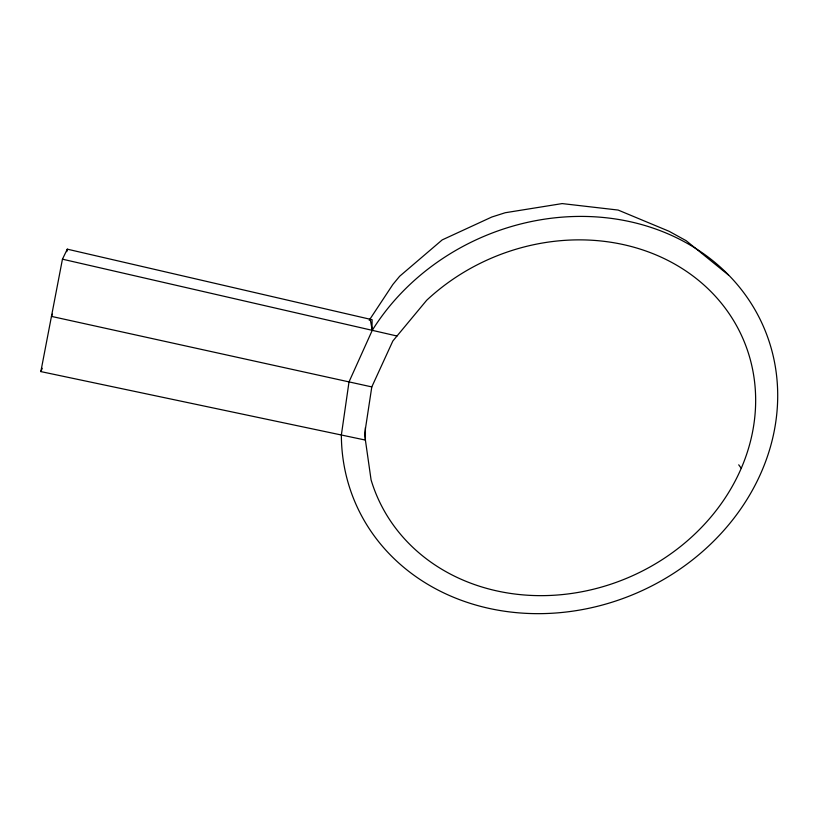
<?xml version="1.0" encoding="UTF-8"?>
<svg xmlns="http://www.w3.org/2000/svg" width="817" height="817" viewBox="0 0 817 817"><rect width="100%" height="100%" fill="white"/><g stroke="black" fill="none" stroke-linecap="round" stroke-linejoin="round"><path stroke-width="1.23" d="M371.796 386.911L364.586 434.368L371.081 479.896A199.205 173.776 -23 0 0 640.324 572.053A199.205 173.776 -23 0 0 722.933 305.18A199.205 173.776 -23 0 0 426.678 300.268L392.844 341.006L371.796 386.911L51.461 316.393L52.451 314.167M365.413 427.546L365.403 440.077L40.85 371.592L62.449 259.183L67.29 249.165L372.113 319.713L371.98 328.842M66.81 251.656L67.29 249.165M40.85 371.592L42.249 368.293M372.256 330.334L349.012 381.896L341.363 435.012A222.285 194.007 -23.1 0 0 633.512 594.388A222.285 194.007 -23.1 0 0 727.967 274.369A222.285 194.007 -23.1 0 0 372.256 330.334L370.224 319.273M369.202 320.284L392.885 284.449L399.666 276.248L442.191 239.902L491.783 217.026L505.212 212.737L562.167 203.586L618.142 210.061L669.123 231.303L686.147 240.688L728.488 275.043M62.449 259.183L396.991 336.012M738.721 464.812L741.254 468.253"/></g></svg>
